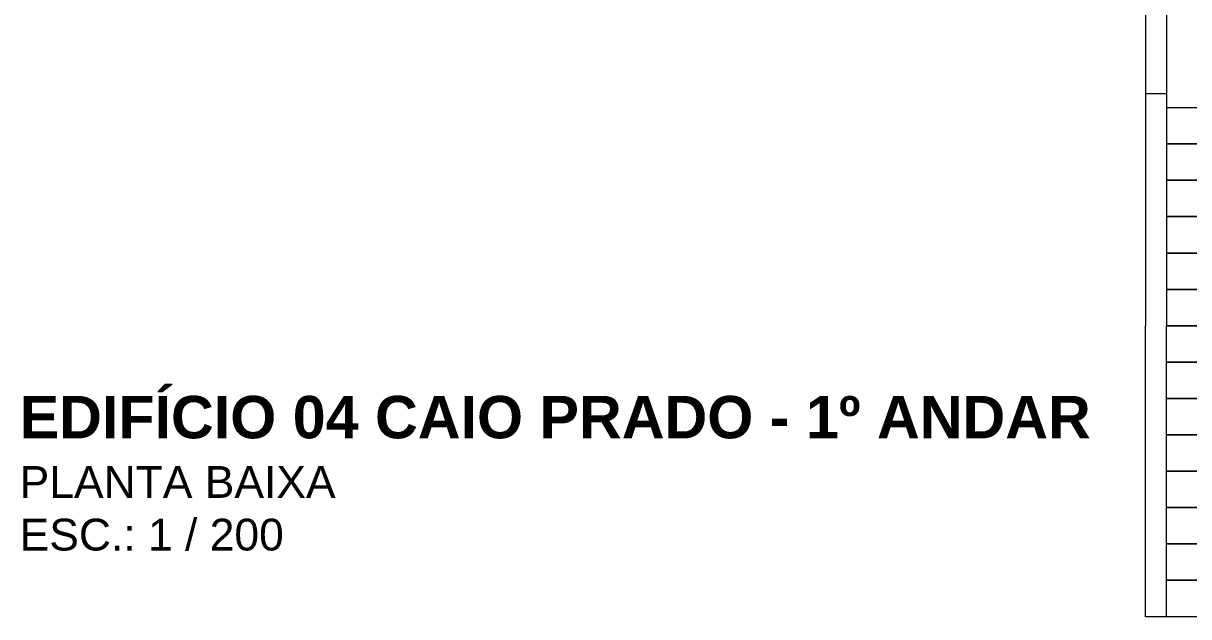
# Model space of a CAD drawing. Header units: metres. Extents: x 512 to 829, y -209 to 245.
# Drawn here: x 743.7 to 752.04, y -110.54 to -106.3 of the extents above; entities that cross this region are included whole.
import ezdxf

# ---------------------------------------------------------------- set-up
doc = ezdxf.new("R2010")
doc.units = ezdxf.units.M
doc.header["$LTSCALE"] = 0.508
doc.set_wipeout_variables(frame=1)
doc.layers.add('CONTORNO', color=7, linetype='Continuous', lineweight=15)
doc.layers.add('None', color=7, linetype='Continuous', lineweight=5)
doc.styles.add('Arial', font='arial.ttf')
doc.styles.add('Arial (bold)', font='arialbd.ttf')

# ---------------------------------------------------------------- blocks, each defined once
blk = doc.blocks.new('Grupo-1374')
at = {"layer": 'None', "color": 7, "linetype": 'Continuous', "lineweight": 5}
for p, q in [((34.0982, -9.9575), (34.0424, -10.2175)), ((34.0982, -11.5175), (34.0982, -9.9575)), ((34.0982, -9.9575), (34.1541, -10.2175))]:
    blk.add_line(p, q, dxfattribs=at)
for points in [[(33.4982, -7.8775), (34.6982, -7.8775), (34.6982, -8.1375), (33.4982, -8.1375)], [(33.4982, -8.1375), (34.6982, -8.1375), (34.6982, -8.3975), (33.4982, -8.3975)], [(33.4982, -8.3975), (34.6982, -8.3975), (34.6982, -8.6575), (33.4982, -8.6575)], [(33.4982, -8.6575), (34.6982, -8.6575), (34.6982, -8.9175), (33.4982, -8.9175)], [(33.4982, -8.9175), (34.6982, -8.9175), (34.6982, -9.1775), (33.4982, -9.1775)]]:
    blk.add_lwpolyline(points, close=True, dxfattribs=at)
blk.add_circle((34.0982, -9.8275), 0.13, dxfattribs=at)
at = {"layer": 'CONTORNO', "color": 7, "insert": (34.0982, -9.7516), "char_height": 0.139, "attachment_point": 2, "line_spacing_factor": 0.96736, "style": 'Arial'}
blk.add_mtext('S', dxfattribs=at)
at = {"color": 7, "linetype": 'Continuous', "lineweight": 5}
for points in [[(33.3482, -6.8775), (33.4982, -6.8775), (33.4982, -7.7775), (33.3482, -7.7775)], [(34.6982, -6.8775), (34.8482, -6.8775), (34.8482, -7.7775), (34.6982, -7.7775)], [(34.8482, -11.5175), (34.6982, -11.5175), (34.6982, -9.4375), (34.8482, -9.4375)]]:
    blk.add_wipeout(points, dxfattribs=at).dxf.layer = 'None'
at = {"layer": 'None', "color": 7, "linetype": 'Continuous', "lineweight": 5}
for p, q in [((33.3482, -6.8775), (33.3482, -7.7775)), ((33.4982, -6.8775), (33.4982, -7.7775)), ((34.6982, -6.8775), (34.6982, -7.7775)), ((34.8482, -6.8775), (34.8482, -7.7775)), ((34.6982, -11.5175), (34.6982, -9.4375)), ((34.8482, -11.5175), (34.8482, -9.4375)), ((34.8482, -11.5175), (34.6982, -11.5175))]:
    blk.add_line(p, q, dxfattribs=at)
for points in [[(33.4982, -9.6975), (34.6982, -9.6975), (34.6982, -9.9575), (33.4982, -9.9575)], [(33.4982, -9.9575), (34.6982, -9.9575), (34.6982, -10.2175), (33.4982, -10.2175)], [(33.4982, -10.2175), (34.6982, -10.2175), (34.6982, -10.4775), (33.4982, -10.4775)], [(33.4982, -10.4775), (34.6982, -10.4775), (34.6982, -10.7375), (33.4982, -10.7375)], [(33.4982, -10.7375), (34.6982, -10.7375), (34.6982, -10.9975), (33.4982, -10.9975)], [(33.4982, -10.9975), (34.6982, -10.9975), (34.6982, -11.2575), (33.4982, -11.2575)], [(33.4982, -11.2575), (34.6982, -11.2575), (34.6982, -11.5175), (33.4982, -11.5175)]]:
    blk.add_lwpolyline(points, close=True, dxfattribs=at)
at = {"color": 7, "linetype": 'Continuous', "lineweight": 5}
blk.add_wipeout([(33.4982, -11.5175), (33.3482, -11.5175), (33.3482, -9.4375), (33.4982, -9.4375)], dxfattribs=at).dxf.layer = 'None'
at = {"layer": 'None', "color": 7, "linetype": 'Continuous', "lineweight": 5}
for p, q in [((33.3482, -11.5175), (33.3482, -9.4375)), ((33.4982, -11.5175), (33.4982, -9.4375)), ((33.4982, -11.5175), (33.3482, -11.5175))]:
    blk.add_line(p, q, dxfattribs=at)
for points in [[(33.4982, -9.1775), (34.6982, -9.1775), (34.6982, -9.4375), (33.4982, -9.4375)], [(33.4982, -9.4375), (34.6982, -9.4375), (34.6982, -9.6975), (33.4982, -9.6975)]]:
    blk.add_lwpolyline(points, close=True, dxfattribs=at)
at = {"color": 7, "linetype": 'Continuous', "lineweight": 5}
for points in [[(33.3482, -7.7775), (33.4982, -7.7775), (33.4982, -9.4375), (33.3482, -9.4375)], [(34.6982, -7.7775), (34.8482, -7.7775), (34.8482, -9.4375), (34.6982, -9.4375)]]:
    blk.add_wipeout(points, dxfattribs=at).dxf.layer = 'None'
at = {"layer": 'None', "color": 7, "linetype": 'Continuous', "lineweight": 5}
for p, q in [((33.3482, -7.7775), (33.3482, -9.4375)), ((33.3482, -7.7775), (33.4982, -7.7775)), ((33.4982, -7.7775), (33.4982, -9.4375)), ((34.6982, -7.7775), (34.6982, -9.4375)), ((34.6982, -7.7775), (34.8482, -7.7775)), ((34.8482, -7.7775), (34.8482, -9.4375))]:
    blk.add_line(p, q, dxfattribs=at)

msp = doc.modelspace()

# ---------------------------------------------------------------- block references
at = {"layer": 'None', "color": 7}
msp.add_blockref('Grupo-1374', (718.3793, -99.0216), dxfattribs=at)

# ---------------------------------------------------------------- texts
at = {"layer": 'None', "color": 7, "insert": (743.6765, -108.9608), "char_height": 0.303168, "attachment_point": 1, "line_spacing_factor": 0.992596, "style": 'Arial (bold)'}
msp.add_mtext('EDIFÍCIO 04 CAIO PRADO - 1º ANDAR\\P{\\fArial|b0|i0|c0|p0;\\H0.75x;\\lPLANTA BAIXA\\PESC.: 1 / 200}', dxfattribs=at)

doc.saveas('drawing.dxf')
